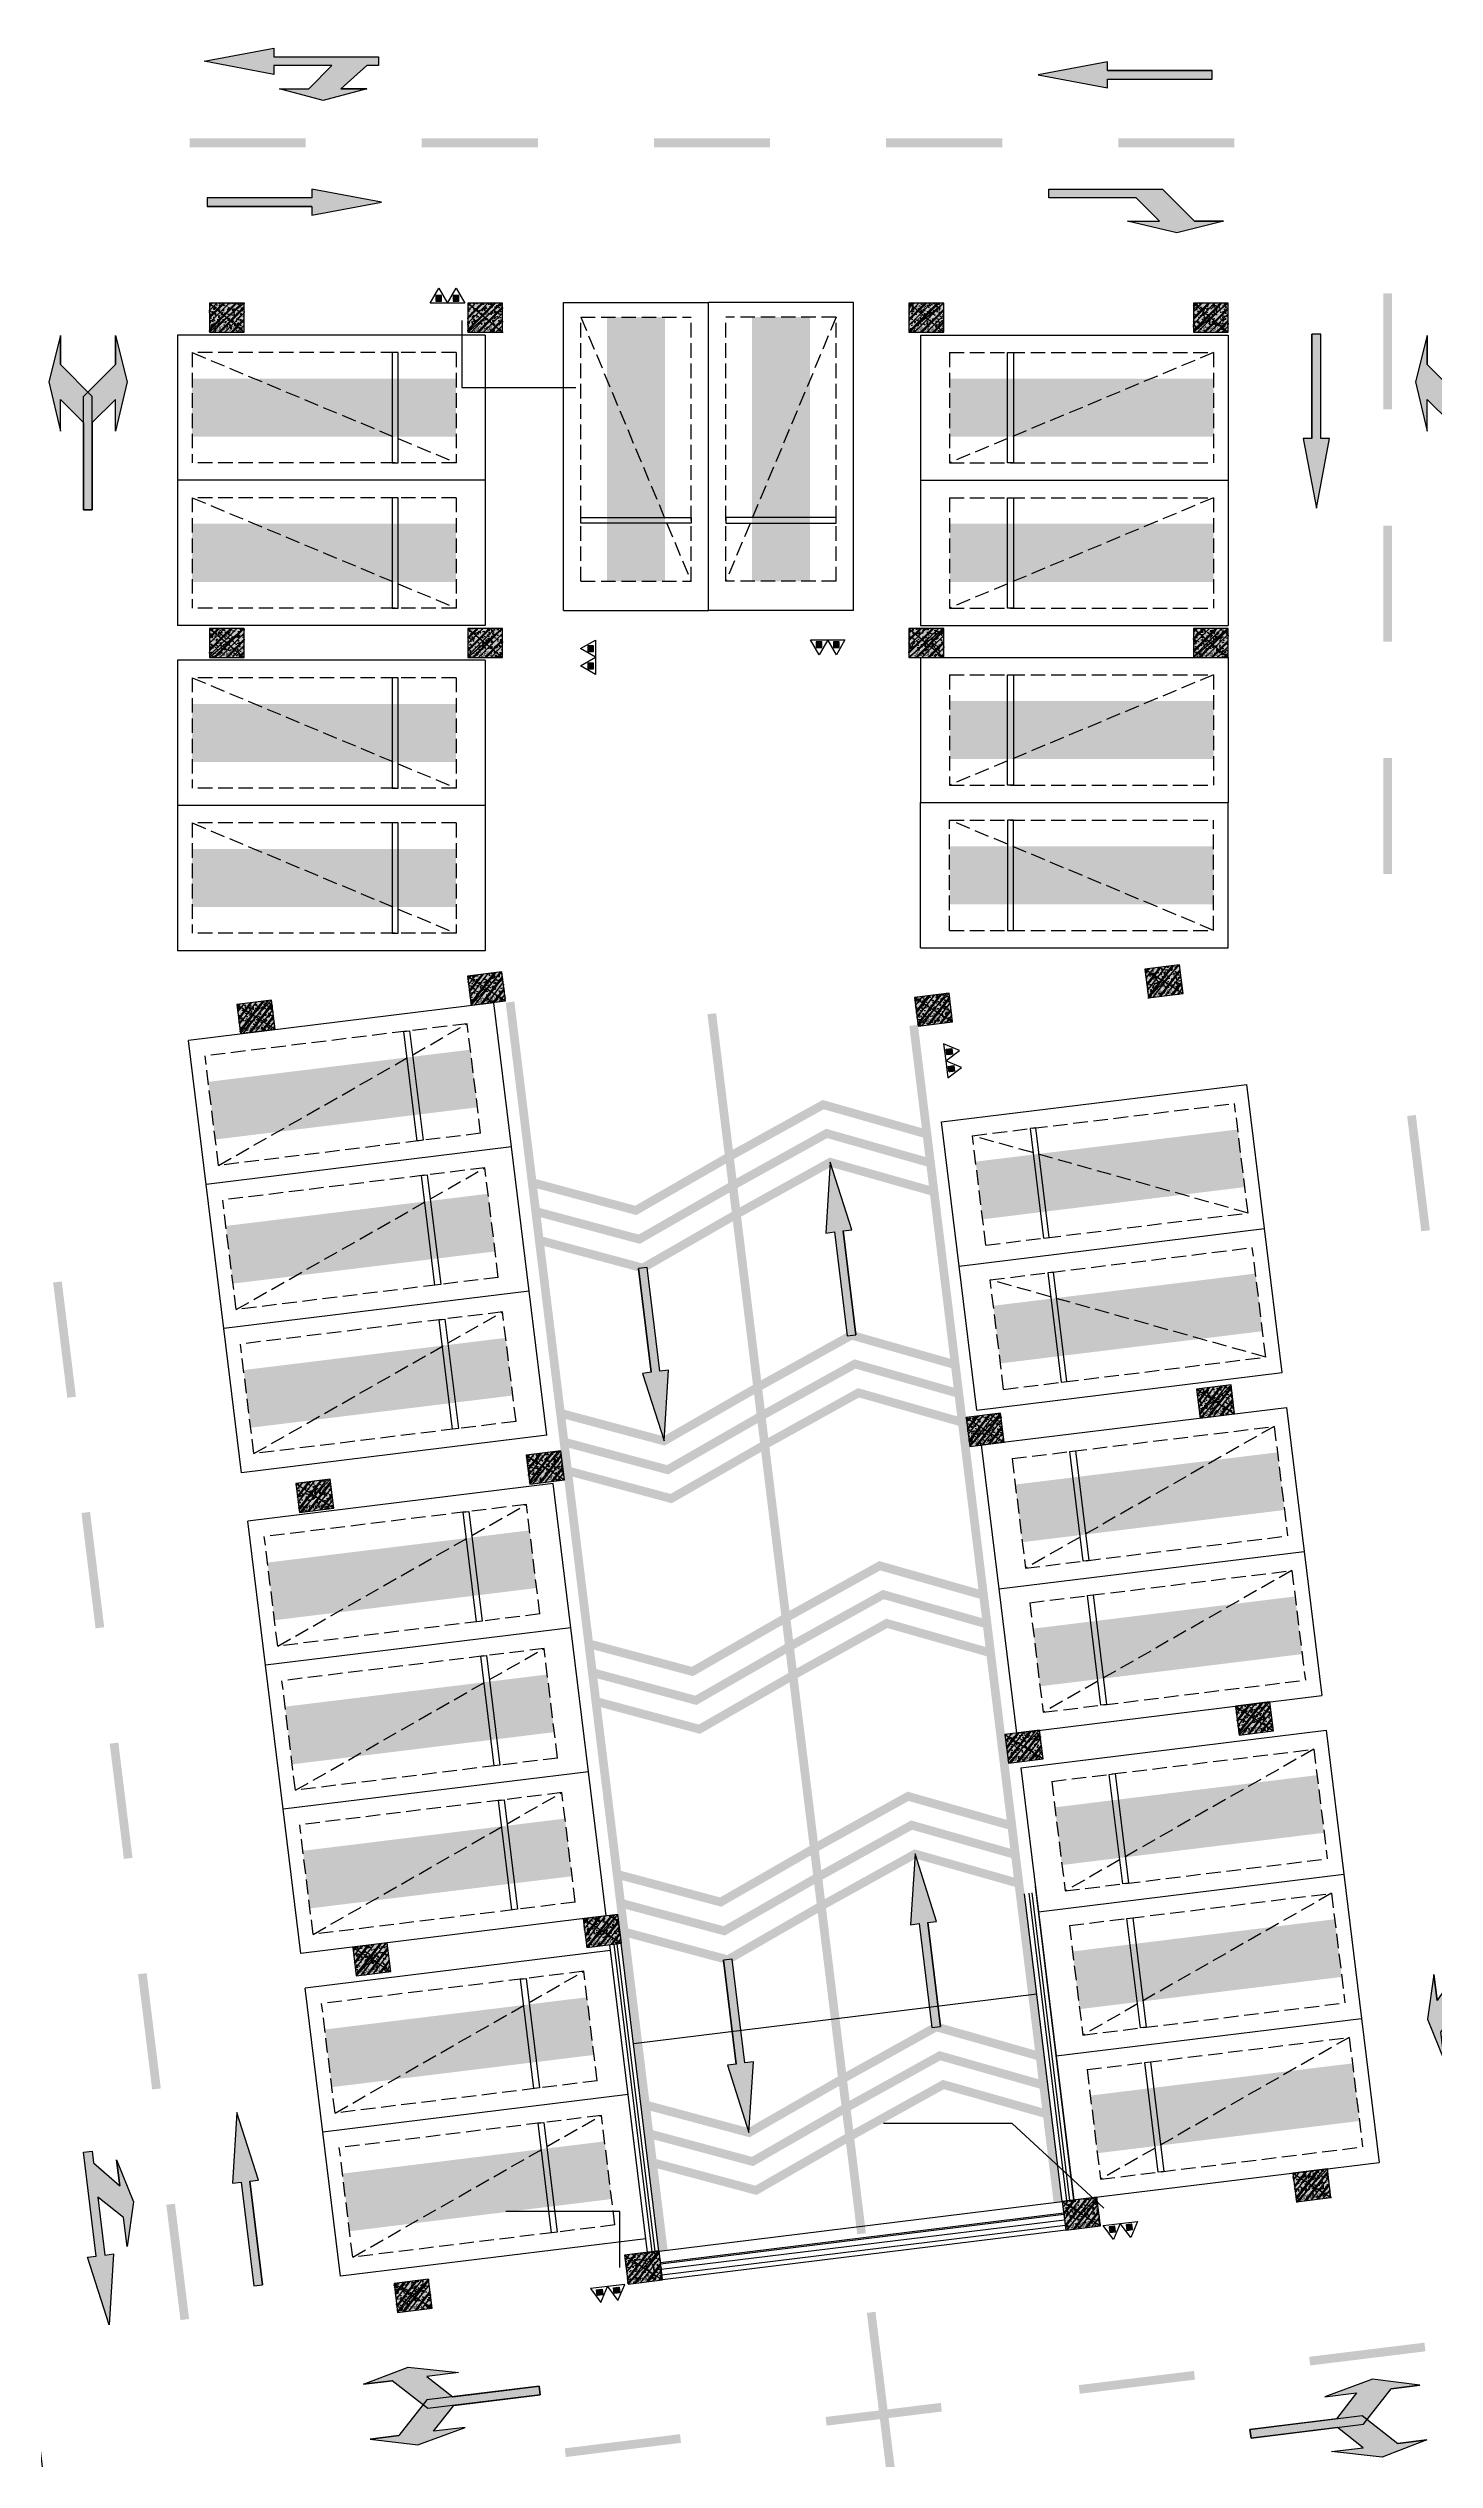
# Model space of a CAD drawing. Extents: x -1338203 to 1886333, y -783476 to 1038610.
# Drawn here: x 802379 to 826267, y 44904 to 86428 of the extents above; entities that cross this region are included whole.
import ezdxf
from ezdxf.enums import TextEntityAlignment as Align

# ---------------------------------------------------------------- set-up
doc = ezdxf.new("R2010")
doc.units = 0
doc.header["$LTSCALE"] = 1000
doc.header["$MEASUREMENT"] = 0
doc.linetypes.add('A-001-平面B2$0$__DASH', pattern=[0.35, 0.25, -0.1])
for name, color, linetype in [('A-001-平面参照B1$0$$AUDIT-BAD-LAYER', 7, 'Continuous'), ('A-001-平面参照B1$0$A-001-平面参照B1$0$0A-E-STRS-RAIL', 163, 'Continuous'), ('A-001-平面参照B1$0$A-001-平面参照B1$0$0A-SC-CLNG', 134, 'Continuous'), ('A-001-平面参照B1$0$AUDIT_D_220531184525-2', 40, 'Continuous'), ('A-001-车位参照B1$0$A-001-车位参照B1$0$0A-P-PKNG-CAR(A)', 43, 'Continuous'), ('p-a-regular', 5, 'Continuous'), ('S001南区墙柱$0$0S-CW-HATCH', 251, 'Continuous'), ('S001南区墙柱$0$0S-CW-HATCH-UP', 251, 'Continuous'), ('S001南区墙柱$0$S001-墙柱B1_1$0$0S-CC-LINE', 52, 'Continuous'), ('S001南区墙柱$0$S001-墙柱B1_1$0$0S-CW-HATCH-UP', 251, 'Continuous'), ('中心线', 42, 'Continuous'), ('地面指向箭头', 7, 'Continuous'), ('坡道线', 7, 'Continuous'), ('负一层消火栓$0$0P-DIM-FH', 3, 'Continuous'), ('负一层消火栓$0$0P-EQUIP-FH', 7, 'Continuous'), ('负一层消火栓$0$负一层消火栓$0$0P-DIM-FH', 3, 'Continuous'), ('负一层消火栓$0$负一层消火栓$0$0P-EQUIP-FH', 7, 'Continuous')]:
    doc.layers.add(name, color=color, linetype=linetype)
doc.layers.add('S001南区墙柱$0$S001-墙柱B1_1$0$0S-A-TIPS', color=10, linetype='Continuous', plot=False)
doc.styles.add('S001南区墙柱$0$S001-墙柱B1_1$0$AAD-S', font='aad-s.shx', dxfattribs={"width": 0.7, "bigfont": 'aad-hztxt.shx'})
pattern_1 = [(45, (-38543.802, -6670.83), (-17.67767, 17.67767), [])]

# ---------------------------------------------------------------- blocks, each defined once
blk = doc.blocks.new('A-001-平面参照B1')
at = {"layer": 'A-001-平面参照B1$0$A-001-平面参照B1$0$0A-SC-CLNG', "ltscale": 0.002}
h = blk.add_hatch(dxfattribs=at)
h.set_pattern_fill('LINE', color=256, scale=100, angle=7.0014)
h.set_pattern_definition([(7.001406, (-766561.69, -305288.77), (-11.610375, 94.539736), [])])
h.paths.add_polyline_path([(53545, -258033), (46597, -258886), (46561, -258588), (53509, -257735)])
at = {"layer": 'A-001-平面参照B1$0$$AUDIT-BAD-LAYER'}
for p, q in [((53484, -257536), (53683, -257512)), ((46338, -258414), (46537, -258390))]:
    blk.add_line(p, q, dxfattribs=at)
at = {"layer": 'A-001-平面参照B1$0$A-001-平面参照B1$0$0A-E-STRS-RAIL'}
for p, q in [((52908, -252229), (53559, -257527)), ((52958, -252223), (53608, -257521)), ((45761, -253107), (46412, -258405)), ((45811, -253101), (46462, -258399))]:
    blk.add_line(p, q, dxfattribs=at)
at = {"layer": 'A-001-平面参照B1$0$A-001-平面参照B1$0$0A-SC-CLNG', "ltscale": 0.002}
blk.add_lwpolyline([(53545, -258033), (46597, -258886), (46561, -258588), (53509, -257735)], close=True, dxfattribs=at)
at = {"layer": 'A-001-平面参照B1$0$AUDIT_D_220531184525-2'}
for p, q in [((53484, -257536), (52833, -252238)), ((53683, -257512), (53020, -252115)), ((46338, -258414), (45687, -253116)), ((46536, -258390), (45886, -253092))]:
    blk.add_line(p, q, dxfattribs=at)
for points in [[(46098, -254816), (53045, -253963)], [(46537, -258390), (53484, -257536)]]:
    blk.add_lwpolyline(points, dxfattribs=at)
blk = doc.blocks.new('S001南区墙柱$0$AAD_BLOCK_20230215093950878')
at = {"layer": 'S001南区墙柱$0$0S-CW-HATCH'}
h = blk.add_hatch(color=256, dxfattribs=at)
h.dxf.hatch_style = 1
h.paths.add_polyline_path([(-300, -250), (300, -250), (300, 250), (-300, 250)])
at = {"layer": 'S001南区墙柱$0$0S-CW-HATCH-UP'}
h = blk.add_hatch(dxfattribs=at)
h.set_pattern_fill('钢筋混凝土', color=256, scale=30, pattern_type=2)
h.set_pattern_definition([(45, (-42203.53, -84001.15), (-106.06602, 106.06602), []), (50, (-42203.53, -84001.15), (215.17805, -18.82564), [22.5, -247.5]), (355, (-42203.53, -84001.15), (-41.6254, 225.65764), [18, -198]), (100.4514, (-42185.6, -84002.72), (173.5528, 206.83186), [19.12206, -210.34263]), (46.1842, (-42203.53, -83941.15), (320.1723, -49.6557), [33.75, -371.25]), (96.6356, (-42176.85, -83945.3), (280.3988, 292.2354), [28.6831, -315.5139]), (351.1842, (-42203.53, -83941.15), (280.3986, 292.2356), [27, -297]), (21, (-42173.53, -83956.15), (179.0721, -120.78567), [22.5, -247.5]), (326, (-42173.53, -83956.15), (72.9946, 217.545), [18, -198]), (71.4514, (-42158.6, -83966.21), (252.0668, 96.75915), [19.12206, -210.34263]), (37.5, (-42203.53, -84001.15), (3.647957, 99.868156), [1.5, -195.6, 1.5, -201, 1.5, -198.75]), (7.5, (-42203.53, -84001.15), (78.92086, 118.32351), [1.5, -114.6, 1.5, -191.1, 1.5, -75.75]), (327.5, (-42270.43, -84001.15), (160.14673, -6.76646), [1.5, -75, 1.5, -234, 1.5, -310.5]), (317.5, (-42300.43, -84001.15), (174.95585, 30.0315), [1.5, -97.5, 1.5, -155.4, 1.5, -220.5])])
h.paths.add_polyline_path([(-300, -250), (300, -250), (300, 250), (-300, 250)])
at = {"layer": 'S001南区墙柱$0$S001-墙柱B1_1$0$0S-CW-HATCH-UP', "transparency": 33554661}
h = blk.add_hatch(dxfattribs=at)
h.set_pattern_fill('钢筋混凝土', color=0, scale=30)
h.set_pattern_definition([(45, (48108.52, -15514.205), (-53.03301, 53.03301), []), (50, (48108.52, -15514.2), (215.17805, -18.82564), [22.5, -247.5]), (355, (48108.52, -15514.2), (-41.6254, 225.6576), [18, -198]), (100.4514, (48126.45, -15515.77), (173.5528, 206.8319), [19.1221, -210.3426]), (46.1842, (48108.52, -15454.2), (320.1723, -49.6557), [33.75, -371.25]), (96.6356, (48135.2, -15458.34), (280.3988, 292.2354), [28.683, -315.514]), (351.1842, (48108.52, -15454.2), (280.3986, 292.2356), [27, -297]), (21, (48138.52, -15469.2), (179.0721, -120.78567), [22.5, -247.5]), (326, (48138.52, -15469.2), (72.9946, 217.545), [18, -198]), (71.4514, (48153.44, -15479.27), (252.0668, 96.75915), [19.1221, -210.3426]), (37.5, (48108.52, -15514.205), (3.64796, 99.86816), [0, -195.6, 0, -201, 0, -198.75]), (7.5, (48108.52, -15514.2), (78.92086, 118.32351), [0, -114.6, 0, -191.1, 0, -75.75]), (327.5, (48041.62, -15514.205), (160.14673, -6.76646), [0, -75, 0, -234, 0, -310.5]), (317.5, (48011.62, -15514.2), (174.95585, 30.0315), [0, -97.5, 0, -155.4, 0, -220.5])])
h.paths.add_polyline_path([(-300, -250), (300, -250), (300, 250), (-300, 250)])
at = {"layer": 'S001南区墙柱$0$S001-墙柱B1_1$0$0S-A-TIPS'}
for p, q in [((-300, 250), (300, -250)), ((300, 250), (-300, -250))]:
    blk.add_line(p, q, dxfattribs=at)
at = {"layer": 'S001南区墙柱$0$S001-墙柱B1_1$0$0S-CC-LINE'}
blk.add_lwpolyline([(-300, -250), (300, -250), (300, 250), (-300, 250)], close=True, dxfattribs=at)
at = {"layer": 'S001南区墙柱$0$S001-墙柱B1_1$0$0S-A-TIPS', "style": 'S001南区墙柱$0$S001-墙柱B1_1$0$AAD-S', "width": 0.7}
blk.add_text('500x600', height=75, dxfattribs=at).set_placement((-45, -187), align=Align.MIDDLE_CENTER)
blk = doc.blocks.new('S001南区墙柱')
for p in [(42204, 84001, 3370), (46654, 84001, 3370), (54254, 84001, 3370), (59154, 84001, 3370), (42204, 78401, 3370), (46654, 78401, 3370), (54254, 78401, 3370), (59154, 78401, 3370)]:
    blk.add_blockref('S001南区墙柱$0$AAD_BLOCK_20230215093950878', p)
at = {"rotation": 7.166417273599052}
for p in [(46677, 72450, 3370), (58349, 72574, 3370), (54378, 72086, 3370), (42707, 71963, 3370), (59237, 65339, 3370), (55267, 64851, 3370), (47689, 64202, 3370), (43719, 63714, 3370), (59908, 59881, 3370), (55938, 59394, 3370), (48671, 56222, 3370), (44700, 55734, 3370), (60896, 51842, 3370), (56925, 51354, 3370), (49382, 50428, 3370), (45412, 49940, 3370)]:
    blk.add_blockref('S001南区墙柱$0$AAD_BLOCK_20230215093950878', p, dxfattribs=at)
blk = doc.blocks.new('S001地下一墙柱')
blk.add_blockref('S001南区墙柱', (-3112, -309101, -3370))
blk = doc.blocks.new('负一层消火栓$0$$TwtSys$00000546')
h = blk.add_hatch()
h.set_pattern_fill('ANSI31', color=256, scale=200, style=0)
h.set_pattern_definition(pattern_1)
h.paths.add_polyline_path([(-65, 174), (65, 174), (65, 44), (-65, 44)])
for points in [[(0, 344), (-198, 0), (198, 0)], [(-65, 174), (65, 174), (65, 44), (-65, 44)]]:
    blk.add_lwpolyline(points, close=True)
blk = doc.blocks.new('负一层消火栓$0$负一层消火栓$0$$TwtSys$00000546')
h = blk.add_hatch()
h.set_pattern_fill('ANSI31', color=256, scale=200, style=0)
h.set_pattern_definition(pattern_1)
h.paths.add_polyline_path([(-65, 174), (65, 174), (65, 44), (-65, 44)])
for points in [[(0, 344), (-198, 0), (198, 0)], [(-65, 174), (65, 174), (65, 44), (-65, 44)]]:
    blk.add_lwpolyline(points, close=True)
blk = doc.blocks.new('负一层消火栓')
at = {"layer": '负一层消火栓$0$0P-DIM-FH'}
for p, q in [((43142, -225150, 800), (43142, -226302, 800)), ((43142, -226302, 800), (45103, -226302, 800))]:
    blk.add_line(p, q, dxfattribs=at)
at = {"layer": '负一层消火栓$0$负一层消火栓$0$0P-DIM-FH'}
for p, q in [((52620, -256193, 800), (50405, -256193, 800)), ((54198, -257650, 800), (52620, -256193, 800)), ((45862, -257708, 800), (43900, -257708, 800)), ((45862, -258674, 800), (45862, -257708, 800))]:
    blk.add_line(p, q, dxfattribs=at)
at = {"layer": '负一层消火栓$0$0P-EQUIP-FH', "xscale": -0.75, "yscale": 0.75, "zscale": 0.75}
for p in [(42743, -224850, 800), (43040, -224850, 800)]:
    blk.add_blockref('负一层消火栓$0$$TwtSys$00000546', p, dxfattribs=at)
at = {"layer": '负一层消火栓$0$负一层消火栓$0$0P-EQUIP-FH'}
for p, xscale, yscale, zscale, rotation in [((45441, -230799), -0.7500000000000013, 0.7500000000000013, 0.75, 90), ((49295, -230650, 0), -0.75, 0.75, 0.75, 180), ((49592, -230650, 0), -0.75, 0.75, 0.75, 180), ((45441, -231096), -0.7500000000000013, 0.7500000000000013, 0.75, 90), ((51457, -237749, 1600), 0.7500000000000003, 0.7500000000000003, 0.7500000000000003, 277.1842541919349), ((51494, -238044, 1600), 0.7500000000000003, 0.7500000000000003, 0.7500000000000003, 277.1842541919349), ((54335, -257935, 1600), -0.7499999999999999, 0.7499999999999999, 0.7499999999999999, 187.0016479669382), ((54631, -257899, 1600), -0.7499999999999999, 0.7499999999999999, 0.7499999999999999, 187.0016479669382), ((45502, -259020, 1600), 0.7499999999999992, 0.7499999999999992, 0.7499999999999992, 187.0014062786484), ((45798, -258984, 1600), 0.7499999999999992, 0.7499999999999992, 0.7499999999999992, 187.0014062786484)]:
    blk.add_blockref('负一层消火栓$0$负一层消火栓$0$$TwtSys$00000546', p, dxfattribs=dict(at, xscale=xscale, yscale=yscale, zscale=zscale, rotation=rotation))
blk = doc.blocks.new('左转加右转')
at = {"layer": '地面指向箭头'}
for points in [[(3220885, 2465747), (3221085, 2466547), (3221085, 2466047), (3221635, 2465497), (3221635, 2463547), (3221485, 2463547), (3221485, 2465047), (3221085, 2465447), (3221085, 2464897)], [(3222235, 2465747), (3222035, 2466547), (3222035, 2466047), (3221485, 2465497), (3221485, 2463547), (3221635, 2463547), (3221635, 2465047), (3222035, 2465447), (3222035, 2464897)]]:
    blk.add_hatch(color=251, dxfattribs=at).paths.add_polyline_path(points)
at = {"layer": '地面指向箭头', "color": 251}
for points in [[(3221085, 2466547), (3220885, 2465747), (3221085, 2464897), (3221085, 2465447), (3221485, 2465047), (3221485, 2463547), (3221635, 2463547), (3221635, 2465497), (3221085, 2466047), (3221085, 2466547), (3221085, 2466047)], [(3222035, 2466547), (3222235, 2465747), (3222035, 2464897), (3222035, 2465447), (3221635, 2465047), (3221635, 2463547), (3221485, 2463547), (3221485, 2465497), (3222035, 2466047), (3222035, 2466547), (3222035, 2466047)]]:
    blk.add_lwpolyline(points, dxfattribs=at)
blk = doc.blocks.new('左转或右转')
at = {"layer": '地面指向箭头'}
blk.add_hatch(color=251, dxfattribs=at).paths.add_polyline_path([(3221046, 2451667), (3221247, 2450864), (3221247, 2451366), (3221799, 2451918), (3221799, 2453874), (3221648, 2453874), (3221648, 2452369), (3221247, 2451968), (3221247, 2452519)])
at = {"layer": '地面指向箭头', "color": 251}
blk.add_lwpolyline([(3221247, 2450864), (3221046, 2451667), (3221247, 2452519), (3221247, 2451968), (3221648, 2452369), (3221648, 2453874), (3221799, 2453874), (3221799, 2451918), (3221247, 2451366), (3221247, 2450864), (3221247, 2451366)], dxfattribs=at)
blk = doc.blocks.new('直行右转或左转')
at = {"layer": '地面指向箭头'}
blk.add_hatch(color=251, dxfattribs=at).paths.add_polyline_path([(3219528, 2452519), (3218327, 2452294), (3218327, 2452444), (3217325, 2452444), (3217726, 2452044), (3218227, 2452044), (3217476, 2451843), (3216725, 2452044), (3217175, 2452044), (3216725, 2452444), (3216524, 2452444), (3216524, 2452594), (3218327, 2452594), (3218327, 2452745)])
at = {"layer": '地面指向箭头', "color": 251}
blk.add_lwpolyline([(3216725, 2452044), (3217175, 2452044), (3216725, 2452044), (3217476, 2451843), (3218227, 2452044), (3217726, 2452044), (3217325, 2452444), (3218327, 2452444), (3218327, 2452294), (3219528, 2452519), (3218327, 2452745), (3218327, 2452594), (3216524, 2452594), (3216524, 2452444), (3216725, 2452444), (3217175, 2452044)], dxfattribs=at)
blk = doc.blocks.new('直行')
at = {"layer": '地面指向箭头'}
blk.add_hatch(color=251, dxfattribs=at).paths.add_polyline_path([(-29241, 4059962), (-29466, 4058762), (-29316, 4058762), (-29316, 4056961), (-29166, 4056961), (-29166, 4058762), (-29016, 4058762)])
at = {"layer": '地面指向箭头', "color": 251}
blk.add_lwpolyline([(-29316, 4058762), (-29316, 4056961), (-29316, 4058762), (-29316, 4058762), (-29466, 4058762), (-29241, 4059962), (-29016, 4058762), (-29166, 4058762), (-29166, 4056961), (-29316, 4056961), (-29316, 4056961)], dxfattribs=at)
blk = doc.blocks.new('A$C9cb663f1')
at = {"layer": '中心线', "color": 251, "const_width": 150}
for points in [[(392169, -276962), (394169, -276962)], [(396169, -276962), (398169, -276962)], [(400169, -276962), (402169, -276962)], [(404169, -276962), (406169, -276962)], [(408169, -276962), (410169, -276962)], [(412810, -279552), (412810, -281552)], [(412810, -283552), (412810, -285552)], [(412810, -287552), (412810, -289552)], [(413462, -295695), (413219, -293710)], [(390136, -298561), (389892, -296576)], [(390623, -302532), (390380, -300546)], [(391111, -306502), (390867, -304517)], [(391598, -310472), (391355, -308487)], [(392086, -314442), (391842, -312457)], [(411466, -315159), (413451, -314915)], [(407496, -315646), (409481, -315402)], [(403134, -316195), (405119, -315952)], [(398641, -316735), (400626, -316491)]]:
    blk.add_lwpolyline(points, dxfattribs=at)
at = {"layer": '坡道线', "color": 251, "const_width": 150}
for points in [[(397689, -291757), (400329, -313251)], [(401165, -291958), (403745, -312965)], [(404642, -292159), (407129, -312418)], [(401468, -294418), (403083, -293523), (404871, -294030)], [(401529, -294915), (403144, -294019), (404932, -294527)], [(398071, -294865), (399856, -295344), (401468, -294418)], [(401589, -295411), (403205, -294515), (404993, -295023)], [(398132, -295362), (399916, -295840), (401529, -294915)], [(398193, -295858), (399977, -296336), (401589, -295411)], [(401955, -298389), (403571, -297493), (405359, -298001)], [(402016, -298885), (403632, -297989), (405420, -298497)], [(398559, -298836), (400343, -299314), (401955, -298389)], [(402077, -299381), (403693, -298485), (405481, -298993)], [(398620, -299332), (400404, -299810), (402016, -298885)], [(398681, -299828), (400465, -300306), (402077, -299381)], [(402443, -302359), (404058, -301463), (405846, -301971)], [(402504, -302855), (404119, -301959), (405907, -302467)], [(399046, -302806), (400831, -303284), (402443, -302359)], [(402564, -303351), (404180, -302455), (405968, -302963)], [(399107, -303302), (400892, -303780), (402504, -302855)], [(399168, -303798), (400952, -304277), (402564, -303351)], [(402930, -306329), (404546, -305433), (406334, -305941)], [(402991, -306825), (404607, -305929), (406395, -306437)], [(399534, -306776), (401318, -307254), (402930, -306329)], [(403052, -307321), (404668, -306426), (406456, -306933)], [(399595, -307272), (401379, -307750), (402991, -306825)], [(399656, -307768), (401440, -308247), (403052, -307321)], [(403418, -310299), (405033, -309403), (406821, -309911)], [(403479, -310795), (405094, -309900), (406882, -310407)], [(400021, -310746), (401806, -311224), (403418, -310299)], [(403540, -311292), (405155, -310396), (406943, -310904)], [(400082, -311242), (401867, -311721), (403479, -310795)], [(400143, -311739), (401927, -312217), (403540, -311292)], [(403911, -314318), (404127, -316074)], [(404128, -316073), (404367, -318024)]]:
    blk.add_lwpolyline(points, dxfattribs=at)
at = {"layer": '地面指向箭头', "color": 251, "linetype": 'Continuous', "xscale": -1}
for name, p in [('直行右转或左转', (3611947, -2728077)), ('左转加右转', (3611977, -2746826)), ('左转加右转', (3635526, -2746826))]:
    blk.add_blockref(name, p, dxfattribs=at)
at = {"layer": '地面指向箭头', "color": 251}
for p, xscale, rotation in [((4466747, -305031), -1.000000000000002, 90), ((-3664490, -248743), -1, 270), ((440821, 3776707), -1, 180), ((868966, -4327779), -1, 6.999982029857957), ((-65417, 3733950), -1, 186.999982029879), ((870428, -4339689), -1, 6.999982029857957), ((-63955, 3722039), -1, 186.999982029879), ((858745, -4344140), -1, 6.999982029857957)]:
    blk.add_blockref('直行', p, dxfattribs=dict(at, xscale=xscale, rotation=rotation))
at = {"layer": '地面指向箭头', "color": 251, "linetype": 'Continuous'}
for name, p, rotation in [('左转或右转', (2860846, -3499557), 90), ('直行右转或左转', (-2412182, 2585420), 276.9999820298574)]:
    blk.add_blockref(name, p, dxfattribs=dict(at, rotation=rotation))
for name, p, xscale, rotation in [('直行右转或左转', (2432245, 3180125), -1, 97.00675878725528), ('左转加右转', (2449807, 3182682), -1, 97.0158353358874), ('左转加右转', (-1641162, -3814755), -0.999999999999998, 277.0158353358875)]:
    blk.add_blockref(name, p, dxfattribs=dict(at, xscale=xscale, rotation=rotation))
blk = doc.blocks.new('A-001-车位参照B1$0$A-001-车位参照B1$0$A-001-车位参照B1$0$ddd')
for p, q in [((0, 2500), (5300, 2500)), ((0, 2500), (0, 0)), ((5300, 2500), (5300, 0)), ((0, 0), (5300, 0))]:
    blk.add_line(p, q)
at = {"linetype": 'A-001-平面B2$0$__DASH'}
for p, q in [((500, 2200), (500, 300)), ((500, 2200), (5050, 2200)), ((5050, 2200), (5050, 300)), ((500, 300), (5050, 300))]:
    blk.add_line(p, q, dxfattribs=at)
blk.add_lwpolyline([(5050, 2200), (500, 300)], dxfattribs=at)
blk.add_lwpolyline([(1500, 300), (1500, 2200), (1600, 2200), (1600, 300)], close=True)
at = {"layer": 'p-a-regular', "ltscale": 0.002, "const_width": 1000}
blk.add_lwpolyline([(500, 1250), (5050, 1250)], dxfattribs=at)

msp = doc.modelspace()

# ---------------------------------------------------------------- block references
at = {"ltscale": 0.002}
for name, p in [('S001地下一墙柱', (766365.4, 306889.1)), ('负一层消火栓', (766365.4, 306889.1)), ('A$C9cb663f1', (412646.2, 361761.3))]:
    msp.add_blockref(name, p, dxfattribs=at)
msp.add_blockref('A-001-平面参照B1', (766365.4, 306889.1))
at = {"layer": 'A-001-车位参照B1$0$A-001-车位参照B1$0$0A-P-PKNG-CAR(A)', "linetype": 'Continuous'}
for p, rotation in [((813753.8, 76749.1), 90), ((810057.1, 69990.4), 187.0014062865862), ((810361.7, 67509), 187.0014062865862), ((810666.4, 65027.6), 187.0014062865862), ((818756.3, 59898.4), 7.001406286585027), ((811077.6, 61713), 187.0014062865862), ((819061, 57417), 7.001406286585027), ((811382.3, 59231.6), 187.0014062865862), ((819438.8, 54340.1), 7.001406286585027), ((811687.1, 56750.3), 187.0014062865862), ((819743.6, 51858.7), 7.001406286585027), ((812065.2, 53673.4), 187.0014062865862), ((820048.3, 49377.4), 7.001406286585027), ((812369.9, 51192), 187.0014062865862), ((796888.5, 45173), 7.001406286585027), ((797193.2, 42691.7), 7.001406286585027)]:
    msp.add_blockref('A-001-车位参照B1$0$A-001-车位参照B1$0$A-001-车位参照B1$0$ddd', p, dxfattribs=dict(at, rotation=rotation))
at = {"layer": 'A-001-车位参照B1$0$A-001-车位参照B1$0$0A-P-PKNG-CAR(A)', "linetype": 'Continuous', "xscale": -1}
for p, rotation in [((813753.8, 76749.1), 270), ((809907, 78989.1), 359.9999999999999), ((809907, 76489.1), 359.9999999999999), ((809907, 73389.1), 359.9999999999999), ((809907.1, 70889.1), 359.9999999999999), ((817406.6, 73438.8), 180), ((817769.2, 67940.1), 186.9999964221731), ((818074.5, 65458.6), 186.9999964221731)]:
    msp.add_blockref('A-001-车位参照B1$0$A-001-车位参照B1$0$A-001-车位参照B1$0$ddd', p, dxfattribs=dict(at, rotation=rotation))
at = {"layer": 'A-001-车位参照B1$0$A-001-车位参照B1$0$0A-P-PKNG-CAR(A)', "linetype": 'Continuous'}
for p in [(817406.7, 78989.1), (817406.7, 76489.1), (817406.6, 73439.3)]:
    msp.add_blockref('A-001-车位参照B1$0$A-001-车位参照B1$0$A-001-车位参照B1$0$ddd', p, dxfattribs=at)

doc.saveas('drawing.dxf')
